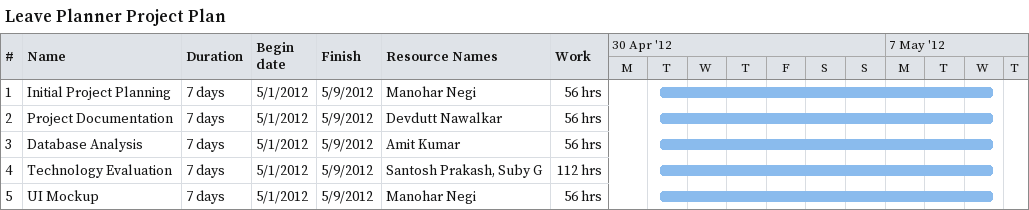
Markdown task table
Leave Planner Project Plan

| ID | Task | Duration | Start | Finish | Resources | Work (h) |
|---|---|---|---|---|---|---|
| 1 | Initial Project Planning | 7d | 2012-05-01 | 2012-05-09 | Manohar Negi | 56 |
| 2 | Project Documentation | 7d | 2012-05-01 | 2012-05-09 | Devdutt Nawalkar | 56 |
| 3 | Database Analysis | 7d | 2012-05-01 | 2012-05-09 | Amit Kumar | 56 |
| 4 | Technology Evaluation | 7d | 2012-05-01 | 2012-05-09 | Santosh Prakash, Suby G | 112 |
| 5 | UI Mockup | 7d | 2012-05-01 | 2012-05-09 | Manohar Negi | 56 |
